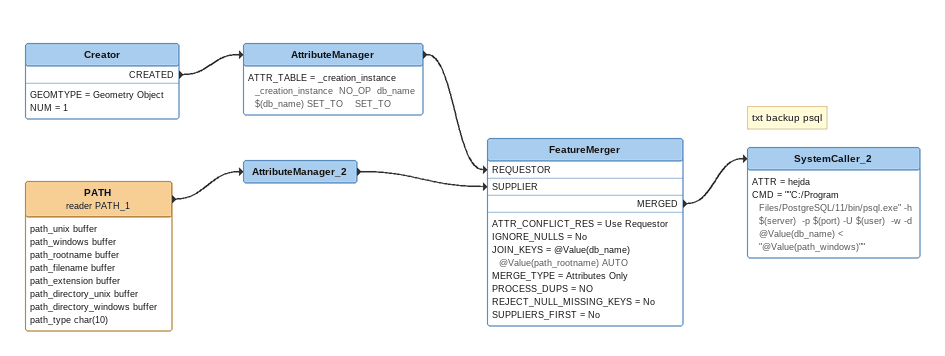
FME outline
PATH (reader PATH_1)
    attributes: path_unix buffer, path_windows buffer, path_rootname buffer, path_filename buffer, path_extension buffer, path_directory_unix buffer, path_directory_windows buffer, path_type char(10)
    -> AttributeManager_2
AttributeManager_2
    -> FeatureMerger [SUPPLIER]
Creator
    GEOMTYPE = Geometry Object
    NUM = 1
    CREATED -> AttributeManager
AttributeManager
    ATTR_TABLE = _creation_instance _creation_instance  NO_OP  db_name $(db_name) SET_TO    SET_TO
    -> FeatureMerger [REQUESTOR]
FeatureMerger
    ATTR_CONFLICT_RES = Use Requestor
    IGNORE_NULLS = No
    JOIN_KEYS = @Value(db_name) @Value(path_rootname) AUTO
    MERGE_TYPE = Attributes Only
    PROCESS_DUPS = NO
    REJECT_NULL_MISSING_KEYS = No
    SUPPLIERS_FIRST = No
    MERGED -> SystemCaller_2
Note: txt backup psql
SystemCaller_2
    ATTR = hejda
    CMD = ""C:/Program Files/PostgreSQL/11/bin/psql.exe" -h $(server)  -p $(port) -U $(user)  -w -d @Value(db_name) < "@Value(path_windows)""
